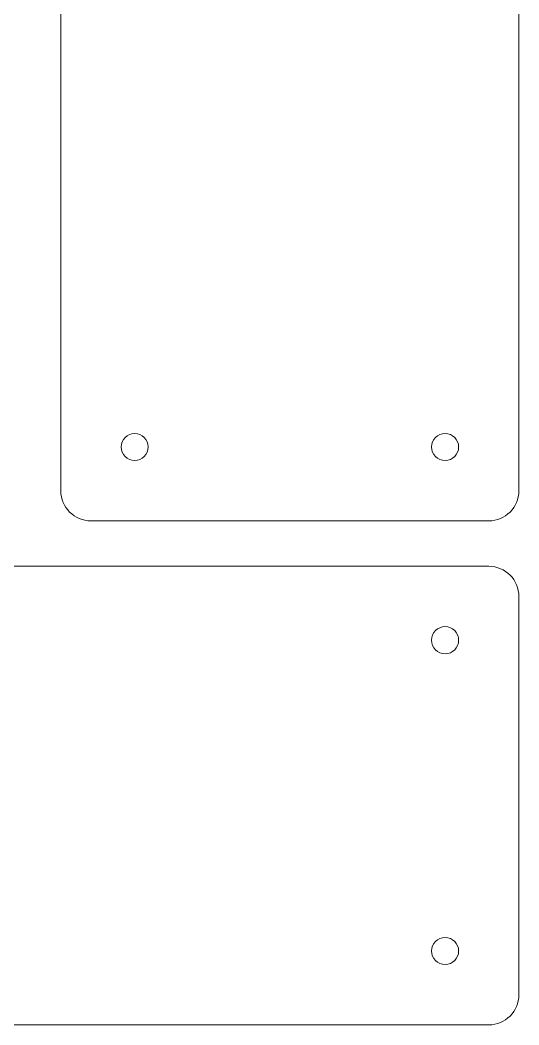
# Model space of a CAD drawing. Header units: inches. Extents: x -600 to 1443, y -822 to 226.
# Drawn here: x 709.9 to 944.5, y -817.8 to -345.7 of the extents above; entities that cross this region are included whole.
import ezdxf

# ---------------------------------------------------------------- set-up
doc = ezdxf.new("R2010")
doc.units = ezdxf.units.IN
doc.header["$MEASUREMENT"] = 0
doc.layers.add('Layer 1', color=7, linetype='Continuous')

msp = doc.modelspace()

# ---------------------------------------------------------------- linework, layer by layer
at = {"layer": 'Layer 1', "color": 7, "lineweight": 18, "true_color": 0xffffff}
for points in [[(930.29, 44.81), (938.09, 44.81), (944.46, 38.43), (944.46, 30.64), (944.46, 30.64), (944.46, -566.84), (944.46, -566.84), (944.46, -574.64), (938.09, -581.02), (930.29, -581.02), (930.29, -581.02), (743.2, -581.02), (743.2, -581.02), (735.41, -581.02), (729.03, -574.64), (729.03, -566.84), (729.03, -566.84), (729.03, 30.64), (729.03, 30.64), (729.03, 38.43), (735.41, 44.81), (743.2, 44.81), (743.2, 44.81), (930.29, 44.81), (930.29, 44.81)], [(944.46, -803.61), (944.46, -811.41), (938.09, -817.79), (930.29, -817.79), (930.29, -817.79), (332.81, -817.79), (332.81, -817.79), (325.01, -817.79), (318.64, -811.41), (318.64, -803.61), (318.64, -803.61), (318.64, -616.53), (318.64, -616.53), (318.64, -608.73), (325.01, -602.35), (332.81, -602.35), (332.81, -602.35), (930.29, -602.35), (930.29, -602.35), (938.09, -602.35), (944.46, -608.73), (944.46, -616.53), (944.46, -616.53), (944.46, -803.61), (944.46, -803.61)]]:
    msp.add_open_spline(points, degree=3, knots=[0, 0, 0, 0, 1, 1, 1, 2, 2, 2, 3, 3, 3, 4, 4, 4, 5, 5, 5, 6, 6, 6, 7, 7, 7, 8, 8, 8, 8], dxfattribs=at)
at = {"layer": 'Layer 1', "color": 250, "lineweight": 18, "true_color": 0x1d1c1a}
for points in [[(763.75, -539.92), (767.28, -539.92), (770.13, -542.77), (770.13, -546.29), (770.13, -549.82), (767.28, -552.67), (763.75, -552.67), (760.23, -552.67), (757.38, -549.82), (757.38, -546.29), (757.38, -542.77), (760.23, -539.92), (763.75, -539.92)], [(909.74, -539.92), (913.26, -539.92), (916.12, -542.77), (916.12, -546.29), (916.12, -549.82), (913.26, -552.67), (909.74, -552.67), (906.22, -552.67), (903.36, -549.82), (903.36, -546.29), (903.36, -542.77), (906.22, -539.92), (909.74, -539.92)], [(916.12, -637.08), (916.12, -640.6), (913.26, -643.45), (909.74, -643.45), (906.22, -643.45), (903.36, -640.6), (903.36, -637.08), (903.36, -633.55), (906.22, -630.7), (909.74, -630.7), (913.26, -630.7), (916.12, -633.55), (916.12, -637.08)], [(916.12, -783.06), (916.12, -786.58), (913.26, -789.44), (909.74, -789.44), (906.22, -789.44), (903.36, -786.58), (903.36, -783.06), (903.36, -779.54), (906.22, -776.68), (909.74, -776.68), (913.26, -776.68), (916.12, -779.54), (916.12, -783.06)]]:
    msp.add_open_spline(points, degree=3, knots=[0, 0, 0, 0, 1, 1, 1, 2, 2, 2, 3, 3, 3, 4, 4, 4, 4], dxfattribs=at)

doc.saveas('drawing.dxf')
